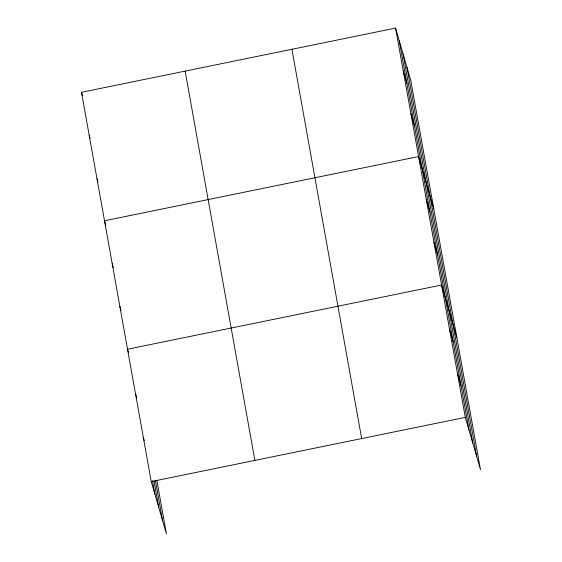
<?xml version="1.0" encoding="UTF-8"?>
<svg xmlns="http://www.w3.org/2000/svg" width="562" height="562" viewBox="0 0 562 562"><rect width="100%" height="100%" fill="white"/><g stroke="black" fill="none" stroke-linecap="round" stroke-linejoin="round"><path stroke-width="0.84" d="M156.861 480.447L166.436 533.9L151.234 481.585L81.497 92.294L395.564 28.1L410.766 80.415L480.503 469.706L465.308 417.383L395.564 28.1M151.234 481.585L465.308 417.383M403.235 70.924L406.916 83.59M410.906 113.742L414.587 126.415M433.78 208.881L418.578 156.566L104.511 220.761L105.888 225.517M426.249 199.384L429.93 212.057M433.92 242.208L437.601 254.881M456.794 337.348L441.591 285.025L127.525 349.227L128.445 352.395M449.495 329.149L453.176 341.815M457.398 373.266L461.086 385.939M81.497 92.294L82.417 95.463M89.168 135.119L90.089 138.287M97.071 178.73L97.992 181.898M112.182 263.585L113.334 267.54M119.854 306.402L121.006 310.365M135.428 393.344L136.812 398.093M143.331 437.461L144.251 440.629M406.965 67.335L476.702 456.618M403.045 53.854L472.79 443.137M399.245 40.773L468.989 430.056M291.924 49.287L361.661 438.571M185.137 71.114L254.881 460.397M155.337 480.089L162.636 520.819M154.009 481.037L158.723 507.338M152.485 480.679L154.915 494.251"/></g></svg>
